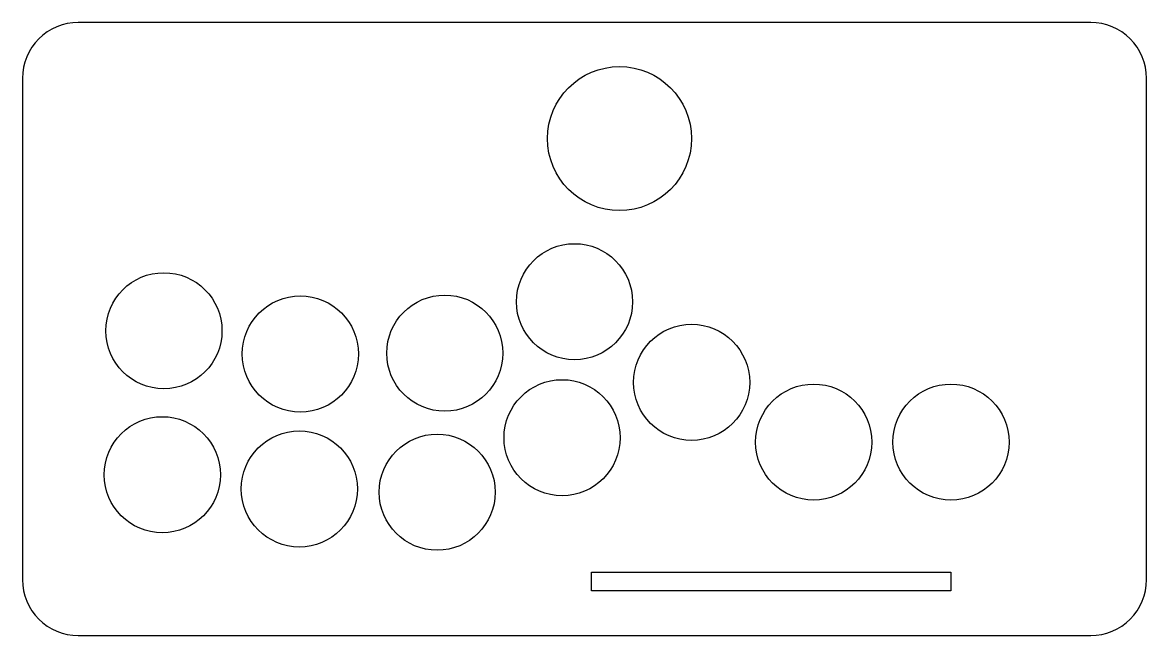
# Model space of a CAD drawing. Header units: millimetres. Extents: x -242 to 0, y -132 to 0.
import ezdxf

# ---------------------------------------------------------------- set-up
doc = ezdxf.new("R2010")
doc.units = ezdxf.units.MM
doc.layers.get('0').update_dxf_attribs({"linetype": 'CONTINUOUS'})

msp = doc.modelspace()

# ---------------------------------------------------------------- linework, layer by layer
msp.add_lwpolyline([(0, -12, 0.414214), (-12, 0), (-230, 0, 0.414214), (-242, -12), (-242, -120, 0.414214), (-230, -132), (-12, -132, 0.414214), (0, -120)], format="xyb", close=True)
msp.add_lwpolyline([(-119.5, -122.35), (-119.5, -118.35), (-42.1, -118.35), (-42.1, -122.35)], close=True)
for centre, radius in [((-113.46, -25), 15.5), ((-123.15, -60.13), 12.5), ((-211.55, -66.38), 12.5), ((-182.18, -71.38), 12.5), ((-151.08, -71.2), 12.5), ((-97.94, -77.49), 12.5), ((-125.83, -89.41), 12.5), ((-71.65, -90.35), 12.5), ((-42.1, -90.35), 12.5), ((-211.9, -97.38), 12.5), ((-182.39, -100.44), 12.5), ((-152.72, -101.14), 12.5)]:
    msp.add_circle(centre, radius)

doc.saveas('drawing.dxf')
